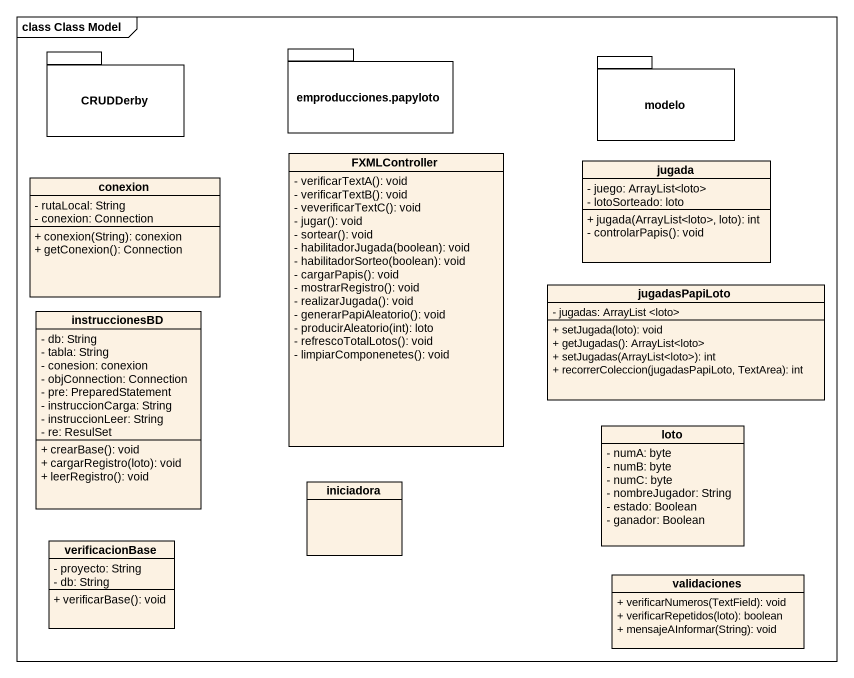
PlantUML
@startuml
mainframe class Class Model
hide circle
hide empty members
skinparam classAttributeIconSize 0
package CRUDDerby {
}
package "emproducciones.papyloto" as emproducciones_papyloto {
}
package modelo {
}
class conexion {
  - rutaLocal: String
  - conexion: Connection
  + conexion(String): conexion
  + getConexion(): Connection
}
class FXMLController {
  - verificarTextA(): void
  - verificarTextB(): void
  - veverificarTextC(): void
  - jugar(): void
  - sortear(): void
  - habilitadorJugada(boolean): void
  - habilitadorSorteo(boolean): void
  - cargarPapis(): void
  - mostrarRegistro(): void
  - realizarJugada(): void
  - generarPapiAleatorio(): void
  - producirAleatorio(int): loto
  - refrescoTotalLotos(): void
  - limpiarComponenetes(): void
}
class jugada {
  - juego: ArrayList<loto>
  - lotoSorteado: loto
  + jugada(ArrayList<loto>, loto): int
  - controlarPapis(): void
}
class instruccionesBD {
  - db: String
  - tabla: String
  - conesion: conexion
  - objConnection: Connection
  - pre: PreparedStatement
  - instruccionCarga: String
  - instruccionLeer: String
  - re: ResulSet
  + crearBase(): void
  + cargarRegistro(loto): void
  + leerRegistro(): void
}
class jugadasPapiLoto {
  - jugadas: ArrayList <loto>
  + setJugada(loto): void
  + getJugadas(): ArrayList<loto>
  + setJugadas(ArrayList<loto>): int
  + recorrerColeccion(jugadasPapiLoto, TextArea): int
}
class loto {
  - numA: byte
  - numB: byte
  - numC: byte
  - nombreJugador: String
  - estado: Boolean
  - ganador: Boolean
}
class iniciadora
class verificacionBase {
  - proyecto: String
  - db: String
  + verificarBase(): void
}
class validaciones {
  + verificarNumeros(TextField): void
  + verificarRepetidos(loto): boolean
  + mensajeAInformar(String): void
}
@enduml
